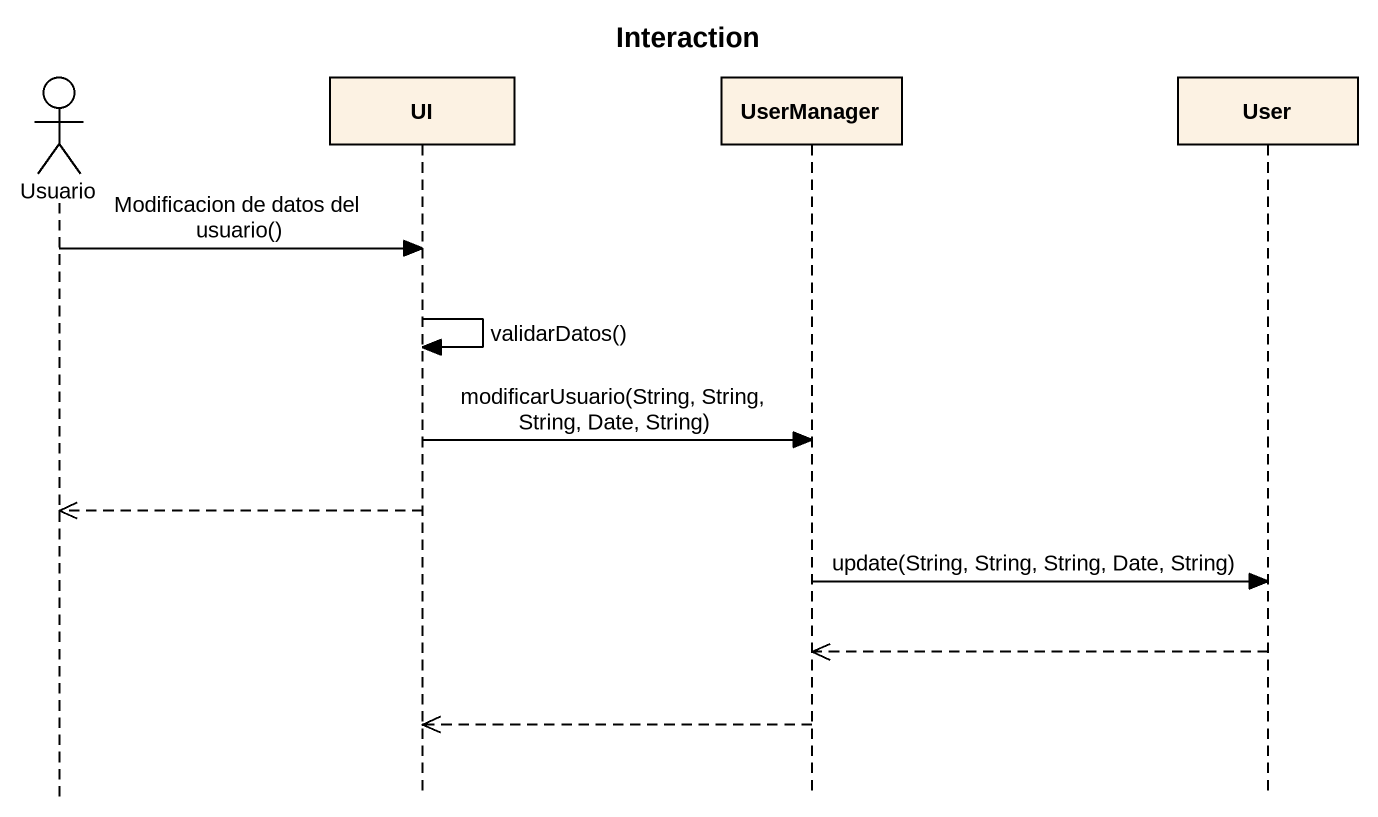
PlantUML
@startuml
title Interaction
hide footbox
actor Usuario
participant UI
participant UserManager
participant User

Usuario -> UI : Modificacion de datos del usuario()
UI -> UI : validarDatos()
UI -> UserManager : modificarUsuario(String, String, String, Date, String)
UI -->> Usuario
UserManager -> User : update(String, String, String, Date, String)
User -->> UserManager
UserManager -->> UI
@enduml
